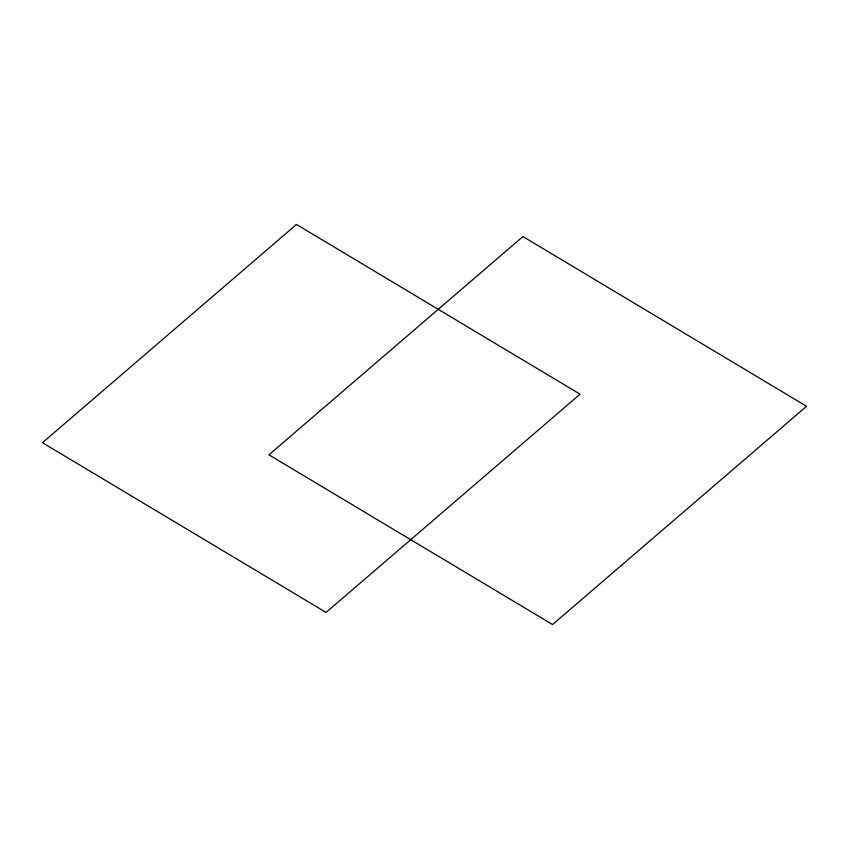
<?xml version="1.0" encoding="UTF-8"?>
<svg xmlns="http://www.w3.org/2000/svg" width="849" height="849" viewBox="0 0 849 849"><rect width="100%" height="100%" fill="white"/><g stroke="black" fill="none" stroke-linecap="round" stroke-linejoin="round"><path stroke-width="1.27" d="M296.45 224.465L42.45 442.711L326.069 612.426L580.069 394.18L296.45 224.465M522.931 236.574L268.931 454.82L552.55 624.535L806.55 406.289L522.931 236.574"/></g></svg>
